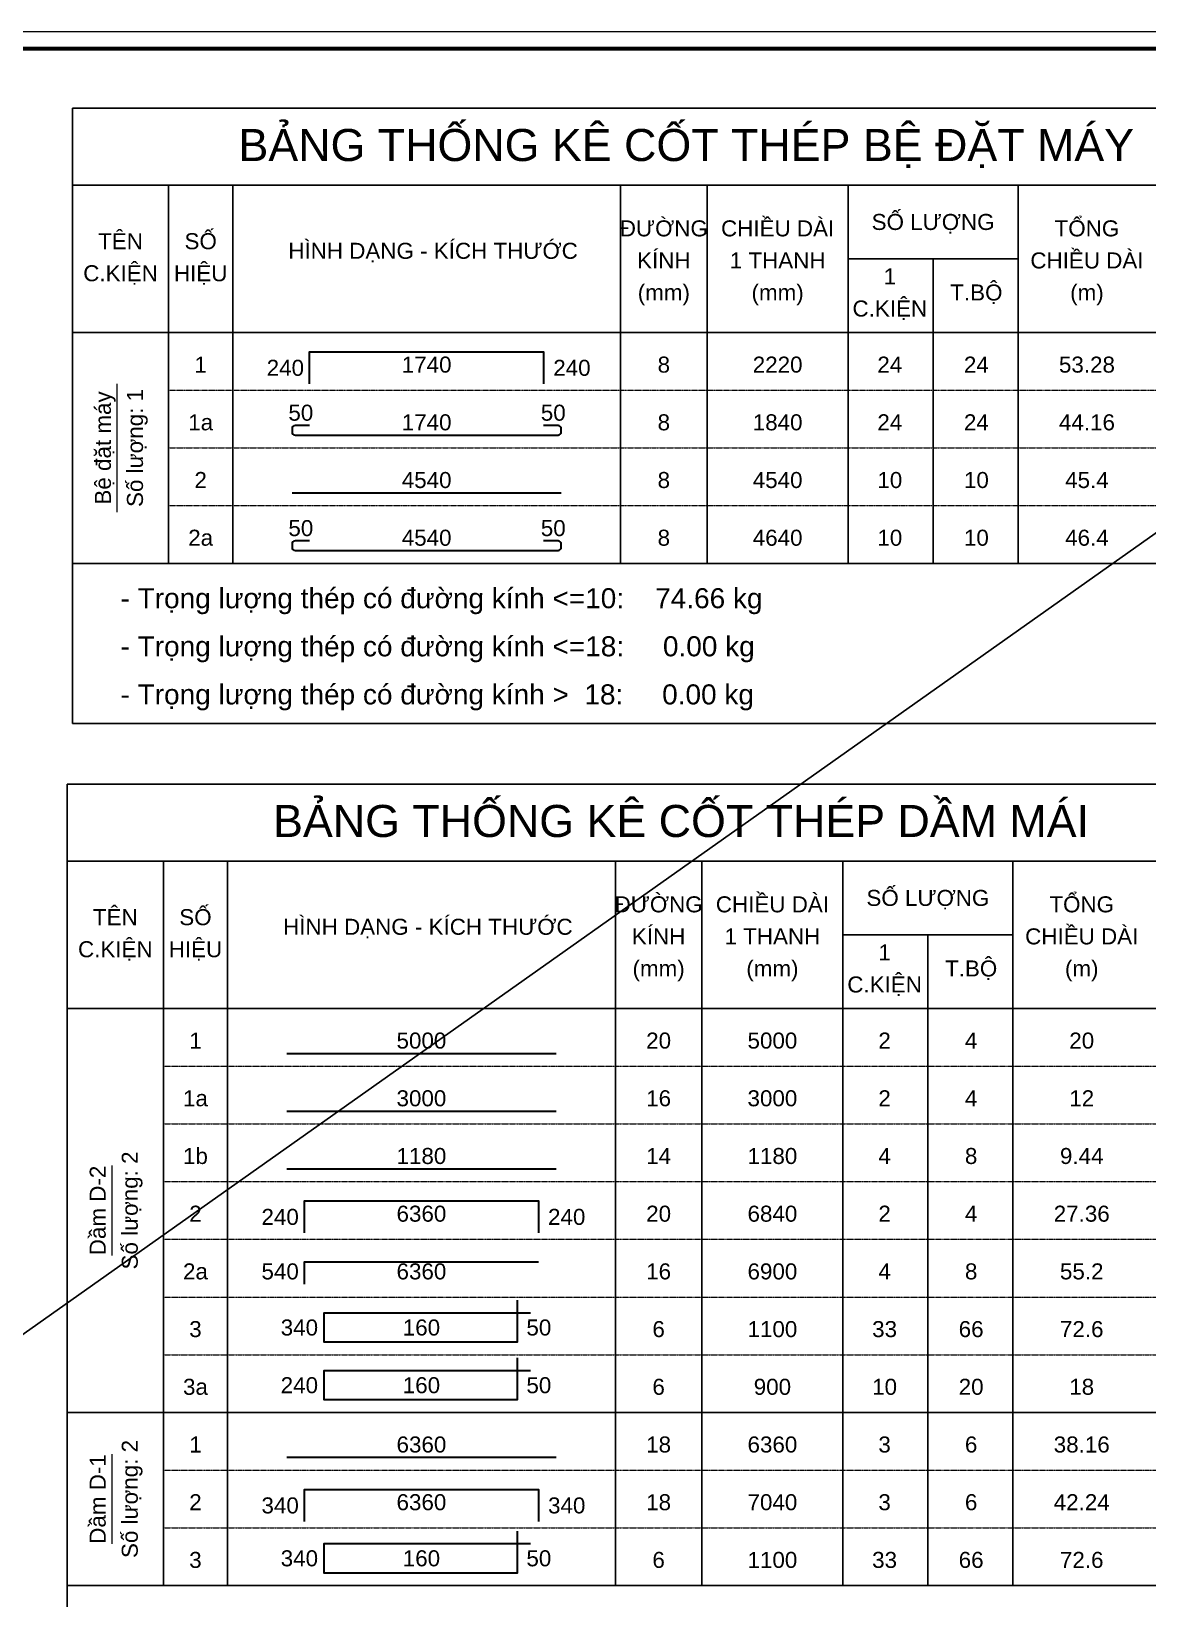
# Model space of a CAD drawing. Header units: millimetres. Extents: x 108335 to 288936, y -578047 to -548347.
# Drawn here: x 276064 to 283900, y -559348 to -548347 of the extents above; entities that cross this region are included whole.
import ezdxf
from ezdxf.enums import TextEntityAlignment as Align

# ---------------------------------------------------------------- set-up
doc = ezdxf.new("R2010")
doc.units = ezdxf.units.MM
doc.header["$MEASUREMENT"] = 0
doc.linetypes.add('HIDDEN', pattern=[0.375, 0.25, -0.125])
doc.layers.get('Defpoints').update_dxf_attribs({"color": 1})
doc.layers.add('KCS_Plotter', color=11, linetype='Continuous', plot=False)
doc.layers.add('Khungten_LCDI', color=7, linetype='Continuous')
for name, color, linetype, lineweight in [('LC MANH DUT', 35, 'HIDDEN', 5), ('LC Net dam 1', 30, 'Continuous', 30), ('LC Net thay', 7, 'Continuous', 25), ('LC Text1', 3, 'Continuous', 20)]:
    doc.layers.add(name, color=color, linetype=linetype, lineweight=lineweight)
doc.styles.add('Hoa', font='micross.ttf')
doc.styles.add('Khungten', font='VHAVAN.TTF', dxfattribs={"width": 0.9, "height": 5000})
doc.styles.add('Thuong', font='micross.ttf')
doc.styles.add('Title', font='VHBLACK.TTF', dxfattribs={"width": 0.8})

# ---------------------------------------------------------------- blocks, each defined once
blk = doc.blocks.new('Nha o can bo nhan vien Trung doan')
at = {"layer": 'Defpoints', "lineweight": 0}
blk.add_lwpolyline([(-1200, -14850), (-1200, 14850), (40800, 14850), (40800, -14850)], close=True, dxfattribs=at)
at = {"layer": 'Khungten_LCDI', "color": 5, "lineweight": 60}
blk.add_lwpolyline([(0, -14650), (0, 14650), (40600, 14650), (40600, -14650)], close=True, dxfattribs=at)
at = {"color": 7, "style": 'Khungten', "width": 0.8}
for tag, p in [('REVISION', (39499, -10746)), ('NGAYHT', (39546, -11609))]:
    blk.add_attdef(tag, text='', height=200, dxfattribs=at).set_placement(p, align=Align.CENTER)
at = {"layer": 'LC Text1', "style": 'Title', "width": 1.485915}
for tag, p, p2 in [('TENBANVE1', (36913, -8886), (40339, -8886)), ('TENBANVE2', (36913, -9562), (40339, -9562))]:
    blk.add_attdef(tag, text='', height=250, dxfattribs=at).set_placement(p, p2, align=Align.FIT)
at = {"layer": 'LC Text1', "style": 'Title', "width": 0.7}
blk.add_attdef('SOBANVE', text='', height=250, dxfattribs=at).set_placement((39562, -13896), align=Align.CENTER)

msp = doc.modelspace()

# ---------------------------------------------------------------- linework, layer by layer
at = {"layer": 'KCS_Plotter', "ltscale": 2}
msp.add_line((263735.7, -566167.19), (288935.7, -548347.19), dxfattribs=at)
at = {"layer": 'LC MANH DUT'}
for p, q in [((277027.8, -550866.29), (284970.3, -550866.29)), ((277027.8, -551271.29), (284970.3, -551271.29)), ((277027.8, -551676.29), (284970.3, -551676.29)), ((277027.8, -552081.29), (284970.3, -552081.29)), ((276991.2, -555610.69), (284933.7, -555610.69)), ((276991.2, -556015.69), (284933.7, -556015.69)), ((276991.2, -556420.69), (284933.7, -556420.69)), ((276991.2, -556825.69), (284933.7, -556825.69)), ((276991.2, -557230.69), (284933.7, -557230.69)), ((276991.2, -557635.69), (284933.7, -557635.69)), ((276991.2, -558040.69), (284933.7, -558040.69)), ((276991.2, -558445.69), (284933.7, -558445.69)), ((276991.2, -558850.69), (284933.7, -558850.69)), ((276991.2, -559255.69), (284933.7, -559255.69))]:
    msp.add_line(p, q, dxfattribs=at)
at = {"layer": 'LC Net dam 1'}
for points in [[(278017.8, -550821.29), (278017.8, -550596.29), (279660.3, -550596.29), (279660.3, -550821.29)], [(277894.05, -551586.29), (279784.05, -551586.29)], [(277857.45, -555520.69), (279747.45, -555520.69)], [(277857.45, -555925.69), (279747.45, -555925.69)], [(277857.45, -556330.69), (279747.45, -556330.69)], [(277981.2, -556780.69), (277981.2, -556555.69), (279623.7, -556555.69), (279623.7, -556780.69)], [(277981.2, -557140.69), (277981.2, -556983.19), (279623.7, -556983.19)], [(279567.45, -557343.19), (278116.2, -557343.19), (278116.2, -557545.69), (279477.45, -557545.69), (279477.45, -557253.19)], [(279567.45, -557748.19), (278116.2, -557748.19), (278116.2, -557950.69), (279477.45, -557950.69), (279477.45, -557658.19)], [(277857.45, -558355.69), (279747.45, -558355.69)], [(277981.2, -558805.69), (277981.2, -558580.69), (279623.7, -558580.69), (279623.7, -558805.69)], [(279567.45, -558963.19), (278116.2, -558963.19), (278116.2, -559165.69), (279477.45, -559165.69), (279477.45, -558873.19)]]:
    msp.add_lwpolyline(points, dxfattribs=at)
for points in [[(278017.8, -551113.79), (277916.55, -551113.79, 0.41421356), (277894.05, -551136.29), (277894.05, -551158.79, 0.41421356), (277916.55, -551181.29), (279761.55, -551181.29, 0.41421356), (279784.05, -551158.79), (279784.05, -551136.29, 0.41421356), (279761.55, -551113.79), (279660.3, -551113.79)], [(278017.8, -551923.79), (277916.55, -551923.79, 0.41421356), (277894.05, -551946.29), (277894.05, -551968.79, 0.41421356), (277916.55, -551991.29), (279761.55, -551991.29, 0.41421356), (279784.05, -551968.79), (279784.05, -551946.29, 0.41421356), (279761.55, -551923.79), (279660.3, -551923.79)]]:
    msp.add_lwpolyline(points, format="xyb", dxfattribs=at)
at = {"layer": 'LC Net thay'}
for p, q in [((276352.8, -548886.29), (284970.3, -548886.29)), ((276352.8, -548886.29), (276352.8, -553206.29)), ((276352.8, -549426.29), (284970.3, -549426.29)), ((277027.8, -549426.29), (277027.8, -552081.29)), ((277477.8, -549426.29), (277477.8, -552081.29)), ((280200.3, -549426.29), (280200.3, -552081.29)), ((280807.8, -549426.29), (280807.8, -552081.29)), ((281797.8, -549426.29), (281797.8, -552081.29)), ((282990.3, -549426.29), (282990.3, -552081.29)), ((281797.8, -549943.79), (282990.3, -549943.79)), ((282394.05, -549943.79), (282394.05, -552081.29)), ((276352.8, -550461.29), (284970.3, -550461.29)), ((276352.8, -552081.29), (284970.3, -552081.29)), ((276352.8, -552081.29), (284970.3, -552081.29)), ((276352.8, -553206.29), (284970.3, -553206.29)), ((276316.2, -553630.69), (284933.7, -553630.69)), ((276316.2, -553630.69), (276316.2, -560380.69)), ((276316.2, -554170.69), (284933.7, -554170.69)), ((276991.2, -554170.69), (276991.2, -559255.69)), ((277441.2, -554170.69), (277441.2, -559255.69)), ((280163.7, -554170.69), (280163.7, -559255.69)), ((280771.2, -554170.69), (280771.2, -559255.69)), ((281761.2, -554170.69), (281761.2, -559255.69)), ((282953.7, -554170.69), (282953.7, -559255.69)), ((281761.2, -554688.19), (282953.7, -554688.19)), ((282357.45, -554688.19), (282357.45, -559255.69)), ((276316.2, -555205.69), (284933.7, -555205.69)), ((276316.2, -558040.69), (284933.7, -558040.69)), ((276316.2, -559255.69), (284933.7, -559255.69)), ((276316.2, -559255.69), (284933.7, -559255.69))]:
    msp.add_line(p, q, dxfattribs=at)
at = {"layer": 'LC Text1'}
for p, q in [((276667.8, -551721.29), (276667.8, -550821.29)), ((276631.2, -556938.19), (276631.2, -556308.19)), ((276631.2, -558963.19), (276631.2, -558333.19))]:
    msp.add_line(p, q, dxfattribs=at)

# ---------------------------------------------------------------- block references
at = {"layer": 'LC Net thay', "xscale": 0.6, "yscale": 0.6, "zscale": 0.6}
msp.add_blockref('Nha o can bo nhan vien Trung doan', (264455.7, -557257.19, 0), dxfattribs=at)

# ---------------------------------------------------------------- texts
at = {"layer": 'LC Text1', "color": 4, "style": 'Hoa'}
for s, p in [('BẢNG THỐNG KÊ CỐT THÉP BỆ ĐẶT MÁY', (280661.55, -549257.54)), ('BẢNG THỐNG KÊ CỐT THÉP DẦM MÁI', (280624.95, -554001.94))]:
    msp.add_text(s, height=225, dxfattribs=at).set_placement(p, align=Align.CENTER)
at = {"layer": 'LC Text1'}
for s, style, p in [('ĐƯỜNG', 'Hoa', (280504.05, -549786.29)), ('CHIỀU DÀI', 'Hoa', (281302.8, -549786.29)), ('SỐ LƯỢNG', 'Hoa', (282394.05, -549741.29)), ('TỔNG', 'Hoa', (283474.05, -549786.29)), ('TÊN', 'Hoa', (276690.3, -549876.29)), ('SỐ', 'Hoa', (277252.8, -549876.29)), ('HÌNH DẠNG - KÍCH THƯỚC', 'Hoa', (278884.05, -549943.79)), ('KÍNH', 'Hoa', (280504.05, -550011.29)), ('1 THANH', 'Hoa', (281302.8, -550011.29)), ('CHIỀU DÀI', 'Hoa', (283474.05, -550011.29)), ('C.KIỆN', 'Hoa', (276690.3, -550101.29)), ('HIỆU', 'Hoa', (277252.8, -550101.29)), ('1', 'Hoa', (282090.3, -550123.79)), ('(mm)', 'Thuong', (280504.05, -550236.29)), ('(mm)', 'Thuong', (281302.8, -550236.29)), ('T.BỘ', 'Hoa', (282697.8, -550236.29)), ('(m)', 'Thuong', (283474.05, -550236.29)), ('C.KIỆN', 'Hoa', (282090.3, -550348.79)), ('ĐƯỜNG', 'Hoa', (280467.45, -554530.69)), ('CHIỀU DÀI', 'Hoa', (281266.2, -554530.69)), ('SỐ LƯỢNG', 'Hoa', (282357.45, -554485.69)), ('TỔNG', 'Hoa', (283437.45, -554530.69)), ('TÊN', 'Hoa', (276653.7, -554620.69)), ('SỐ', 'Hoa', (277216.2, -554620.69)), ('HÌNH DẠNG - KÍCH THƯỚC', 'Hoa', (278847.45, -554688.19)), ('KÍNH', 'Hoa', (280467.45, -554755.69)), ('1 THANH', 'Hoa', (281266.2, -554755.69)), ('CHIỀU DÀI', 'Hoa', (283437.45, -554755.69)), ('C.KIỆN', 'Hoa', (276653.7, -554845.69)), ('HIỆU', 'Hoa', (277216.2, -554845.69)), ('(mm)', 'Thuong', (280467.45, -554980.69)), ('(mm)', 'Thuong', (281266.2, -554980.69)), ('1', 'Hoa', (282053.7, -554868.19)), ('T.BỘ', 'Hoa', (282661.2, -554980.69)), ('(m)', 'Thuong', (283437.45, -554980.69)), ('C.KIỆN', 'Hoa', (282053.7, -555093.19))]:
    msp.add_text(s, height=112.5, dxfattribs=dict(at, style=style)).set_placement(p, align=Align.CENTER)
at = {"layer": 'LC Text1', "style": 'Hoa'}
for s, p in [('1', (277252.8, -550776.29)), ('1740', (278839.05, -550776.29)), ('8', (280504.05, -550776.29)), ('50', (277955.92, -551113.79)), ('50', (279727.8, -551113.79)), ('1a', (277252.8, -551181.29)), ('1740', (278839.05, -551181.29)), ('8', (280504.05, -551181.29)), ('2', (277252.8, -551586.29)), ('4540', (278839.05, -551586.29)), ('8', (280504.05, -551586.29)), ('4540', (281302.8, -551586.29)), ('10', (282090.3, -551586.29)), ('10', (282697.8, -551586.29)), ('45.4', (283474.05, -551586.29)), ('50', (277955.92, -551923.79)), ('50', (279727.8, -551923.79)), ('2a', (277252.8, -551991.29)), ('4540', (278839.05, -551991.29)), ('8', (280504.05, -551991.29)), ('1', (277216.2, -555520.69)), ('5000', (278802.45, -555520.69)), ('20', (280467.45, -555520.69)), ('5000', (281266.2, -555520.69)), ('2', (282053.7, -555520.69)), ('4', (282661.2, -555520.69)), ('20', (283437.45, -555520.69)), ('1a', (277216.2, -555925.69)), ('3000', (278802.45, -555925.69)), ('16', (280467.45, -555925.69)), ('3000', (281266.2, -555925.69)), ('2', (282053.7, -555925.69)), ('4', (282661.2, -555925.69)), ('12', (283437.45, -555925.69)), ('1b', (277216.2, -556330.69)), ('1180', (278802.45, -556330.69)), ('1180', (281266.2, -556330.69)), ('8', (282661.2, -556330.69)), ('9.44', (283437.45, -556330.69)), ('14', (280467.45, -556330.69)), ('4', (282053.7, -556330.69)), ('2', (277216.2, -556735.69)), ('6360', (278802.45, -556735.69)), ('20', (280467.45, -556735.69)), ('2a', (277216.2, -557140.69)), ('6360', (278802.45, -557140.69)), ('16', (280467.45, -557140.69)), ('160', (278802.45, -557534.44)), ('3', (277216.2, -557545.69)), ('6', (280467.45, -557545.69)), ('3a', (277216.2, -557950.69)), ('160', (278802.45, -557939.44)), ('6', (280467.45, -557950.69)), ('1', (277216.2, -558355.69)), ('6360', (278802.45, -558355.69)), ('18', (280467.45, -558355.69)), ('6360', (281266.2, -558355.69)), ('3', (282053.7, -558355.69)), ('6', (282661.2, -558355.69)), ('38.16', (283437.45, -558355.69)), ('2', (277216.2, -558760.69)), ('6360', (278802.45, -558760.69)), ('18', (280467.45, -558760.69)), ('3', (277216.2, -559165.69)), ('160', (278802.45, -559154.44)), ('6', (280467.45, -559165.69))]:
    msp.add_text(s, height=112.5, dxfattribs=at).set_placement(p, align=Align.BOTTOM_CENTER)
for s, p in [('240', (277978.42, -550798.79)), ('240', (277941.82, -556758.19)), ('540', (277941.82, -557140.69)), ('340', (278076.82, -557534.44)), ('240', (278076.82, -557939.44)), ('340', (277941.82, -558783.19)), ('340', (278076.82, -559154.44))]:
    msp.add_text(s, height=112.5, dxfattribs=at).set_placement(p, align=Align.BOTTOM_RIGHT)
for s, p in [('240', (279727.8, -550798.79)), ('240', (279691.2, -556758.19)), ('50', (279539.32, -557534.44)), ('50', (279539.32, -557939.44)), ('340', (279691.2, -558783.19)), ('50', (279539.32, -559154.44))]:
    msp.add_text(s, height=112.5, dxfattribs=at).set_placement(p, align=Align.BOTTOM_LEFT)
at = {"layer": 'LC Text1', "color": 7, "style": 'Hoa'}
for s, p in [('2220', (281302.8, -550776.29)), ('24', (282090.3, -550776.29)), ('24', (282697.8, -550776.29)), ('53.28', (283474.05, -550776.29)), ('1840', (281302.8, -551181.29)), ('24', (282090.3, -551181.29)), ('24', (282697.8, -551181.29)), ('44.16', (283474.05, -551181.29)), ('4640', (281302.8, -551991.29)), ('10', (282090.3, -551991.29)), ('10', (282697.8, -551991.29)), ('46.4', (283474.05, -551991.29)), ('6840', (281266.2, -556735.69)), ('2', (282053.7, -556735.69)), ('4', (282661.2, -556735.69)), ('27.36', (283437.45, -556735.69)), ('6900', (281266.2, -557140.69)), ('4', (282053.7, -557140.69)), ('8', (282661.2, -557140.69)), ('55.2', (283437.45, -557140.69)), ('1100', (281266.2, -557545.69)), ('33', (282053.7, -557545.69)), ('66', (282661.2, -557545.69)), ('72.6', (283437.45, -557545.69)), ('900', (281266.2, -557950.69)), ('10', (282053.7, -557950.69)), ('20', (282661.2, -557950.69)), ('18', (283437.45, -557950.69)), ('7040', (281266.2, -558760.69)), ('3', (282053.7, -558760.69)), ('6', (282661.2, -558760.69)), ('42.24', (283437.45, -558760.69)), ('1100', (281266.2, -559165.69)), ('33', (282053.7, -559165.69)), ('66', (282661.2, -559165.69)), ('72.6', (283437.45, -559165.69))]:
    msp.add_text(s, height=112.5, dxfattribs=at).set_placement(p, align=Align.BOTTOM_CENTER)
at = {"layer": 'LC Text1', "style": 'Hoa'}
for s, p in [('Bệ đặt máy', (276622.8, -551271.29)), ('Số lượng: 1', (276847.8, -551271.29)), ('Số lượng: 2', (276811.2, -556623.19)), ('Dầm D-2', (276586.2, -556623.19)), ('Số lượng: 2', (276811.2, -558648.19)), ('Dầm D-1', (276586.2, -558648.19))]:
    msp.add_text(s, height=112.5, rotation=90.00021, dxfattribs=at).set_placement(p, align=Align.CENTER)
for s, p in [('- Trọng lượng thép có đường kính <=10:    74.66 kg', (276690.3, -552396.29)), ('- Trọng lượng thép có đường kính <=18:     0.00 kg', (276690.3, -552733.79)), ('- Trọng lượng thép có đường kính >  18:     0.00 kg', (276690.3, -553071.29))]:
    msp.add_text(s, height=140.625, dxfattribs=at).set_placement(p)

doc.saveas('drawing.dxf')
